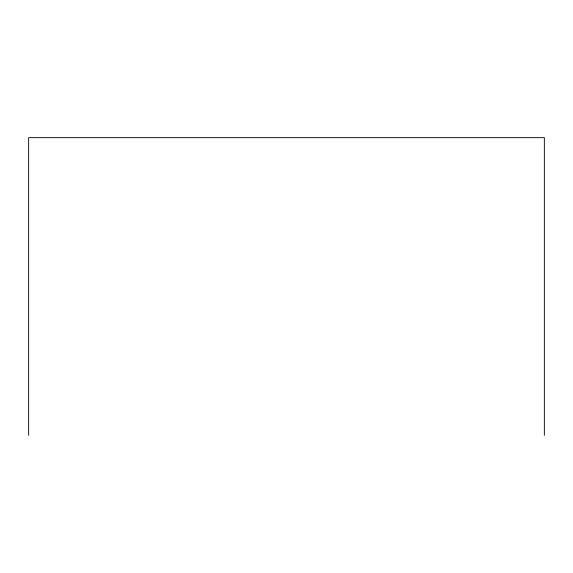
<?xml version="1.0" encoding="UTF-8"?>
<svg xmlns="http://www.w3.org/2000/svg" width="573" height="573" viewBox="0 0 573 573"><rect width="100%" height="100%" fill="white"/><g stroke="black" fill="none" stroke-linecap="round" stroke-linejoin="round"><path stroke-width="0.86" d="M544.35 435.344L544.35 137.656L28.65 137.656L28.65 435.344"/></g></svg>
